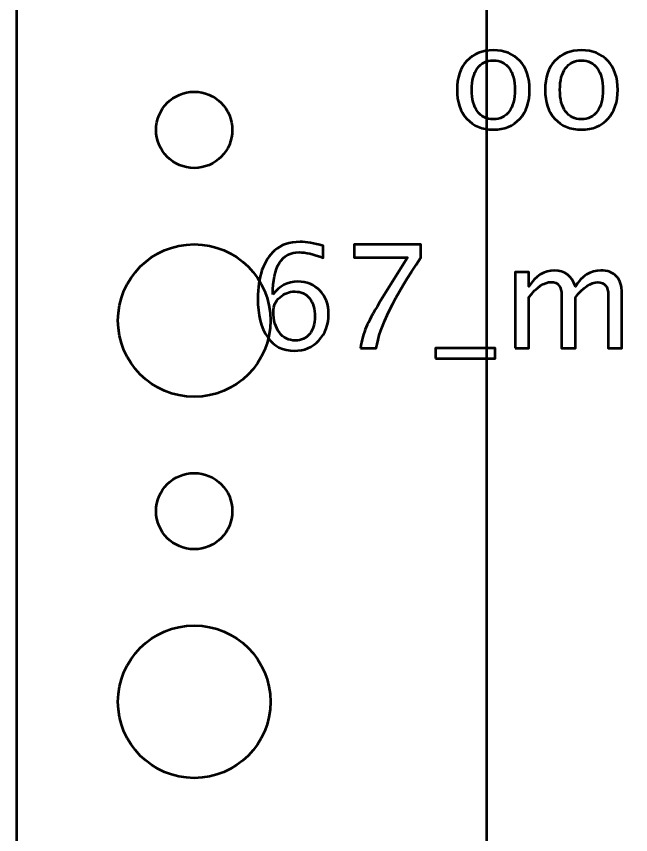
# Model space of a CAD drawing. Header units: centimetres. Extents: x -5.2 to 5.2, y -7.5 to 7.5.
# Drawn here: x -5.2 to -2.782, y -4.273 to -1.053 of the extents above; entities that cross this region are included whole.
import ezdxf

# ---------------------------------------------------------------- set-up
doc = ezdxf.new("R2010")
doc.units = ezdxf.units.CM
doc.header["$MEASUREMENT"] = 0
doc.layers.add('Layer 1', color=7, linetype='Continuous')

msp = doc.modelspace()

# ---------------------------------------------------------------- linework, layer by layer
at = {"layer": 'Layer 1', "color": 5, "lineweight": 53}
msp.add_lwpolyline([(-3.35001, -5.95), (3.34999, -5.95), (3.34999, 6.05), (-3.35001, 6.05), (-3.35001, -5.95)], close=True, dxfattribs=at)
at = {"layer": 'Layer 1', "lineweight": 53}
for centre, major_axis in [((-4.5, -1.5), (0, 0.15)), ((-4.49999, -2.25001), (0, 0.30001)), ((-4.5, -3), (0, 0.15)), ((-4.49999, -3.75001), (0, 0.30001))]:
    msp.add_ellipse(centre, major_axis=major_axis, ratio=1, dxfattribs=at)
msp.add_open_spline([(-5.2, -6.95), (-5.2, -6.95), (-5.2, 6.95), (-5.2, 6.95), (-5.2, 6.95), (-5.2, 7.22614), (-4.97614, 7.45), (-4.7, 7.45), (-4.7, 7.45), (-4.7, 7.45), (4.7, 7.45), (4.7, 7.45), (4.7, 7.45), (4.97614, 7.45), (5.2, 7.22614), (5.2, 6.95), (5.2, 6.95), (5.2, 6.95), (5.2, -6.95), (5.2, -6.95), (5.2, -6.95), (5.2, -7.22614), (4.97614, -7.45), (4.7, -7.45), (4.7, -7.45), (4.7, -7.45), (-4.7, -7.45), (-4.7, -7.45), (-4.7, -7.45), (-4.97614, -7.45), (-5.2, -7.22614), (-5.2, -6.95)], degree=3, knots=[0, 0, 0, 0, 0.1111111, 0.1111111, 0.1111111, 0.1111111, 0.2222222, 0.2222222, 0.2222222, 0.2222222, 0.3333333, 0.3333333, 0.3333333, 0.3333333, 0.4444444, 0.4444444, 0.4444444, 0.4444444, 0.5555556, 0.5555556, 0.5555556, 0.5555556, 0.6666667, 0.6666667, 0.6666667, 0.6666667, 0.7777778, 0.7777778, 0.7777778, 0.7777778, 1, 1, 1, 1], dxfattribs=at)
at = {"layer": 'Layer 1', "color": 5, "lineweight": 53}
for points, knots in [([(-3.32276, -1.49841), (-3.36669, -1.49841), (-3.4015, -1.4844), (-3.42708, -1.45636), (-3.42708, -1.45636), (-3.45277, -1.42833), (-3.46556, -1.39023), (-3.46556, -1.34216), (-3.46556, -1.34216), (-3.46556, -1.29418), (-3.45277, -1.25617), (-3.42708, -1.22823), (-3.42708, -1.22823), (-3.4015, -1.20029), (-3.36669, -1.18628), (-3.32276, -1.18628), (-3.32276, -1.18628), (-3.27882, -1.18628), (-3.24402, -1.20029), (-3.21843, -1.22823), (-3.21843, -1.22823), (-3.19275, -1.25617), (-3.17995, -1.29418), (-3.17995, -1.34216), (-3.17995, -1.34216), (-3.17995, -1.39023), (-3.19275, -1.42833), (-3.21843, -1.45636), (-3.21843, -1.45636), (-3.24402, -1.4844), (-3.27882, -1.49841), (-3.32276, -1.49841)], [0, 0, 0, 0, 0.1111111, 0.1111111, 0.1111111, 0.1111111, 0.2222222, 0.2222222, 0.2222222, 0.2222222, 0.3333333, 0.3333333, 0.3333333, 0.3333333, 0.4444444, 0.4444444, 0.4444444, 0.4444444, 0.5555556, 0.5555556, 0.5555556, 0.5555556, 0.6666667, 0.6666667, 0.6666667, 0.6666667, 0.7777778, 0.7777778, 0.7777778, 0.7777778, 1, 1, 1, 1]), ([(-2.97601, -1.49841), (-3.01994, -1.49841), (-3.05475, -1.4844), (-3.08033, -1.45636), (-3.08033, -1.45636), (-3.10602, -1.42833), (-3.11881, -1.39023), (-3.11881, -1.34216), (-3.11881, -1.34216), (-3.11881, -1.29418), (-3.10602, -1.25617), (-3.08033, -1.22823), (-3.08033, -1.22823), (-3.05475, -1.20029), (-3.01994, -1.18628), (-2.97601, -1.18628), (-2.97601, -1.18628), (-2.93207, -1.18628), (-2.89727, -1.20029), (-2.87168, -1.22823), (-2.87168, -1.22823), (-2.846, -1.25617), (-2.8332, -1.29418), (-2.8332, -1.34216), (-2.8332, -1.34216), (-2.8332, -1.39023), (-2.846, -1.42833), (-2.87168, -1.45636), (-2.87168, -1.45636), (-2.89727, -1.4844), (-2.93207, -1.49841), (-2.97601, -1.49841)], [0, 0, 0, 0, 0.1111111, 0.1111111, 0.1111111, 0.1111111, 0.2222222, 0.2222222, 0.2222222, 0.2222222, 0.3333333, 0.3333333, 0.3333333, 0.3333333, 0.4444444, 0.4444444, 0.4444444, 0.4444444, 0.5555556, 0.5555556, 0.5555556, 0.5555556, 0.6666667, 0.6666667, 0.6666667, 0.6666667, 0.7777778, 0.7777778, 0.7777778, 0.7777778, 1, 1, 1, 1]), ([(-3.32285, -1.45777), (-3.29604, -1.45777), (-3.27516, -1.44771), (-3.26029, -1.42748), (-3.26029, -1.42748), (-3.24552, -1.40735), (-3.23809, -1.37885), (-3.23809, -1.34216), (-3.23809, -1.34216), (-3.23809, -1.30556), (-3.24552, -1.27715), (-3.26029, -1.25702), (-3.26029, -1.25702), (-3.27516, -1.23698), (-3.29604, -1.22692), (-3.32285, -1.22692), (-3.32285, -1.22692), (-3.34976, -1.22692), (-3.37064, -1.23698), (-3.38532, -1.25702), (-3.38532, -1.25702), (-3.40009, -1.27715), (-3.40742, -1.30556), (-3.40742, -1.34216), (-3.40742, -1.34216), (-3.40742, -1.37885), (-3.40009, -1.40735), (-3.38532, -1.42748), (-3.38532, -1.42748), (-3.37064, -1.44771), (-3.34976, -1.45777), (-3.32285, -1.45777)], [0, 0, 0, 0, 0.1111111, 0.1111111, 0.1111111, 0.1111111, 0.2222222, 0.2222222, 0.2222222, 0.2222222, 0.3333333, 0.3333333, 0.3333333, 0.3333333, 0.4444444, 0.4444444, 0.4444444, 0.4444444, 0.5555556, 0.5555556, 0.5555556, 0.5555556, 0.6666667, 0.6666667, 0.6666667, 0.6666667, 0.7777778, 0.7777778, 0.7777778, 0.7777778, 1, 1, 1, 1]), ([(-2.9761, -1.45777), (-2.94929, -1.45777), (-2.92841, -1.44771), (-2.91354, -1.42748), (-2.91354, -1.42748), (-2.89877, -1.40735), (-2.89134, -1.37885), (-2.89134, -1.34216), (-2.89134, -1.34216), (-2.89134, -1.30556), (-2.89877, -1.27715), (-2.91354, -1.25702), (-2.91354, -1.25702), (-2.92841, -1.23698), (-2.94929, -1.22692), (-2.9761, -1.22692), (-2.9761, -1.22692), (-3.00301, -1.22692), (-3.02389, -1.23698), (-3.03857, -1.25702), (-3.03857, -1.25702), (-3.05334, -1.27715), (-3.06067, -1.30556), (-3.06067, -1.34216), (-3.06067, -1.34216), (-3.06067, -1.37885), (-3.05334, -1.40735), (-3.03857, -1.42748), (-3.03857, -1.42748), (-3.02389, -1.44771), (-3.00301, -1.45777), (-2.9761, -1.45777)], [0, 0, 0, 0, 0.1111111, 0.1111111, 0.1111111, 0.1111111, 0.2222222, 0.2222222, 0.2222222, 0.2222222, 0.3333333, 0.3333333, 0.3333333, 0.3333333, 0.4444444, 0.4444444, 0.4444444, 0.4444444, 0.5555556, 0.5555556, 0.5555556, 0.5555556, 0.6666667, 0.6666667, 0.6666667, 0.6666667, 0.7777778, 0.7777778, 0.7777778, 0.7777778, 1, 1, 1, 1]), ([(-4.19064, -2.14751), (-4.16467, -2.11393), (-4.13203, -2.09709), (-4.09271, -2.09709), (-4.09271, -2.09709), (-4.05705, -2.09709), (-4.02789, -2.10885), (-4.00512, -2.13246), (-4.00512, -2.13246), (-3.98245, -2.15607), (-3.97107, -2.18637), (-3.97107, -2.22334), (-3.97107, -2.22334), (-3.97107, -2.26576), (-3.98377, -2.30066), (-4.00926, -2.32804), (-4.00926, -2.32804), (-4.03476, -2.35542), (-4.06712, -2.36915), (-4.10653, -2.36915), (-4.10653, -2.36915), (-4.15131, -2.36915), (-4.1865, -2.35099), (-4.2118, -2.31478), (-4.2118, -2.31478), (-4.2372, -2.27846), (-4.2499, -2.22823), (-4.2499, -2.16416), (-4.2499, -2.16416), (-4.2499, -2.0778), (-4.2277, -2.01449), (-4.18339, -1.97404), (-4.18339, -1.97404), (-4.15931, -1.95184), (-4.12601, -1.94074), (-4.08358, -1.94074), (-4.08358, -1.94074), (-4.05893, -1.94074), (-4.02836, -1.94582), (-3.99195, -1.95598), (-3.99195, -1.95598), (-3.99195, -1.95598), (-3.99195, -2.00339), (-3.99195, -2.00339), (-3.99195, -2.00339), (-4.03043, -1.98872), (-4.06204, -1.98138), (-4.08687, -1.98138), (-4.08687, -1.98138), (-4.15602, -1.98138), (-4.19064, -2.03679), (-4.19064, -2.14751)], [0, 0, 0, 0, 0.0714286, 0.0714286, 0.0714286, 0.0714286, 0.1428571, 0.1428571, 0.1428571, 0.1428571, 0.2142857, 0.2142857, 0.2142857, 0.2142857, 0.2857143, 0.2857143, 0.2857143, 0.2857143, 0.3571429, 0.3571429, 0.3571429, 0.3571429, 0.4285714, 0.4285714, 0.4285714, 0.4285714, 0.5, 0.5, 0.5, 0.5, 0.5714286, 0.5714286, 0.5714286, 0.5714286, 0.6428571, 0.6428571, 0.6428571, 0.6428571, 0.7142857, 0.7142857, 0.7142857, 0.7142857, 0.7857143, 0.7857143, 0.7857143, 0.7857143, 0.8571429, 0.8571429, 0.8571429, 0.8571429, 1, 1, 1, 1]), ([(-3.84614, -2.35899), (-3.84088, -2.32719), (-3.83326, -2.29963), (-3.82347, -2.27649), (-3.82347, -2.27649), (-3.81369, -2.25335), (-3.79629, -2.22145), (-3.77145, -2.181), (-3.77145, -2.181), (-3.77145, -2.181), (-3.66044, -2.0017), (-3.66044, -2.0017), (-3.66044, -2.0017), (-3.66044, -2.0017), (-3.86985, -2.0017), (-3.86985, -2.0017), (-3.86985, -2.0017), (-3.86985, -2.0017), (-3.86985, -1.9509), (-3.86985, -1.9509), (-3.86985, -1.9509), (-3.86985, -1.9509), (-3.60795, -1.9509), (-3.60795, -1.9509), (-3.60795, -1.9509), (-3.60795, -1.9509), (-3.60795, -2.0017), (-3.60795, -2.0017), (-3.60795, -2.0017), (-3.71247, -2.15598), (-3.77098, -2.27508), (-3.78349, -2.35899), (-3.78349, -2.35899), (-3.78349, -2.35899), (-3.84614, -2.35899), (-3.84614, -2.35899)], [0, 0, 0, 0, 0.1, 0.1, 0.1, 0.1, 0.2, 0.2, 0.2, 0.2, 0.3, 0.3, 0.3, 0.3, 0.4, 0.4, 0.4, 0.4, 0.5, 0.5, 0.5, 0.5, 0.6, 0.6, 0.6, 0.6, 0.7, 0.7, 0.7, 0.7, 0.8, 0.8, 0.8, 0.8, 1, 1, 1, 1]), ([(-3.23749, -2.35899), (-3.23749, -2.35899), (-3.23749, -2.05984), (-3.23749, -2.05984), (-3.23749, -2.05984), (-3.23749, -2.05984), (-3.18331, -2.05984), (-3.18331, -2.05984), (-3.18331, -2.05984), (-3.18331, -2.05984), (-3.18331, -2.11637), (-3.18331, -2.11637), (-3.18331, -2.11637), (-3.15687, -2.07451), (-3.12301, -2.05363), (-3.08152, -2.05363), (-3.08152, -2.05363), (-3.04154, -2.05363), (-3.01435, -2.07451), (-2.99986, -2.11637), (-2.99986, -2.11637), (-2.97418, -2.07414), (-2.94069, -2.05306), (-2.89958, -2.05306), (-2.89958, -2.05306), (-2.87334, -2.05306), (-2.85292, -2.06078), (-2.83834, -2.0763), (-2.83834, -2.0763), (-2.82376, -2.09182), (-2.81642, -2.11355), (-2.81642, -2.14149), (-2.81642, -2.14149), (-2.81642, -2.14149), (-2.81642, -2.35899), (-2.81642, -2.35899), (-2.81642, -2.35899), (-2.81642, -2.35899), (-2.87061, -2.35899), (-2.87061, -2.35899), (-2.87061, -2.35899), (-2.87061, -2.35899), (-2.87061, -2.15043), (-2.87061, -2.15043), (-2.87061, -2.15043), (-2.87061, -2.11637), (-2.88415, -2.09935), (-2.91125, -2.09935), (-2.91125, -2.09935), (-2.93938, -2.09935), (-2.96891, -2.1192), (-2.99986, -2.15899), (-2.99986, -2.15899), (-2.99986, -2.15899), (-2.99986, -2.35899), (-2.99986, -2.35899), (-2.99986, -2.35899), (-2.99986, -2.35899), (-3.05405, -2.35899), (-3.05405, -2.35899), (-3.05405, -2.35899), (-3.05405, -2.35899), (-3.05405, -2.15024), (-3.05405, -2.15024), (-3.05405, -2.15024), (-3.05405, -2.1159), (-3.06779, -2.09878), (-3.09535, -2.09878), (-3.09535, -2.09878), (-3.12272, -2.09878), (-3.15208, -2.11873), (-3.18331, -2.15871), (-3.18331, -2.15871), (-3.18331, -2.15871), (-3.18331, -2.35899), (-3.18331, -2.35899), (-3.18331, -2.35899), (-3.18331, -2.35899), (-3.23749, -2.35899), (-3.23749, -2.35899)], [0, 0, 0, 0, 0.047619, 0.047619, 0.047619, 0.047619, 0.0952381, 0.0952381, 0.0952381, 0.0952381, 0.1428571, 0.1428571, 0.1428571, 0.1428571, 0.1904762, 0.1904762, 0.1904762, 0.1904762, 0.2380952, 0.2380952, 0.2380952, 0.2380952, 0.2857143, 0.2857143, 0.2857143, 0.2857143, 0.3333333, 0.3333333, 0.3333333, 0.3333333, 0.3809524, 0.3809524, 0.3809524, 0.3809524, 0.4285714, 0.4285714, 0.4285714, 0.4285714, 0.4761905, 0.4761905, 0.4761905, 0.4761905, 0.5238095, 0.5238095, 0.5238095, 0.5238095, 0.5714286, 0.5714286, 0.5714286, 0.5714286, 0.6190476, 0.6190476, 0.6190476, 0.6190476, 0.6666667, 0.6666667, 0.6666667, 0.6666667, 0.7142857, 0.7142857, 0.7142857, 0.7142857, 0.7619048, 0.7619048, 0.7619048, 0.7619048, 0.8095238, 0.8095238, 0.8095238, 0.8095238, 0.8571429, 0.8571429, 0.8571429, 0.8571429, 0.9047619, 0.9047619, 0.9047619, 0.9047619, 1, 1, 1, 1]), ([(-4.02526, -2.23406), (-4.02526, -2.20386), (-4.03222, -2.17997), (-4.04623, -2.16238), (-4.04623, -2.16238), (-4.06025, -2.14479), (-4.07944, -2.13604), (-4.10381, -2.13604), (-4.10381, -2.13604), (-4.12704, -2.13604), (-4.14689, -2.14375), (-4.16345, -2.15927), (-4.16345, -2.15927), (-4.1801, -2.1747), (-4.18838, -2.19333), (-4.18838, -2.21506), (-4.18838, -2.21506), (-4.18838, -2.2493), (-4.18048, -2.27677), (-4.16477, -2.29747), (-4.16477, -2.29747), (-4.14896, -2.31816), (-4.12808, -2.32851), (-4.10211, -2.32851), (-4.10211, -2.32851), (-4.0785, -2.32851), (-4.05978, -2.32004), (-4.04595, -2.30311), (-4.04595, -2.30311), (-4.03212, -2.28618), (-4.02526, -2.26313), (-4.02526, -2.23406)], [0, 0, 0, 0, 0.1111111, 0.1111111, 0.1111111, 0.1111111, 0.2222222, 0.2222222, 0.2222222, 0.2222222, 0.3333333, 0.3333333, 0.3333333, 0.3333333, 0.4444444, 0.4444444, 0.4444444, 0.4444444, 0.5555556, 0.5555556, 0.5555556, 0.5555556, 0.6666667, 0.6666667, 0.6666667, 0.6666667, 0.7777778, 0.7777778, 0.7777778, 0.7777778, 1, 1, 1, 1]), ([(-3.55019, -2.39963), (-3.55019, -2.39963), (-3.55019, -2.35899), (-3.55019, -2.35899), (-3.55019, -2.35899), (-3.55019, -2.35899), (-3.31539, -2.35899), (-3.31539, -2.35899), (-3.31539, -2.35899), (-3.31539, -2.35899), (-3.31539, -2.39963), (-3.31539, -2.39963), (-3.31539, -2.39963), (-3.31539, -2.39963), (-3.55019, -2.39963), (-3.55019, -2.39963)], [0, 0, 0, 0, 0.2, 0.2, 0.2, 0.2, 0.4, 0.4, 0.4, 0.4, 0.6, 0.6, 0.6, 0.6, 1, 1, 1, 1])]:
    msp.add_open_spline(points, degree=3, knots=knots, dxfattribs=at)

doc.saveas('drawing.dxf')
